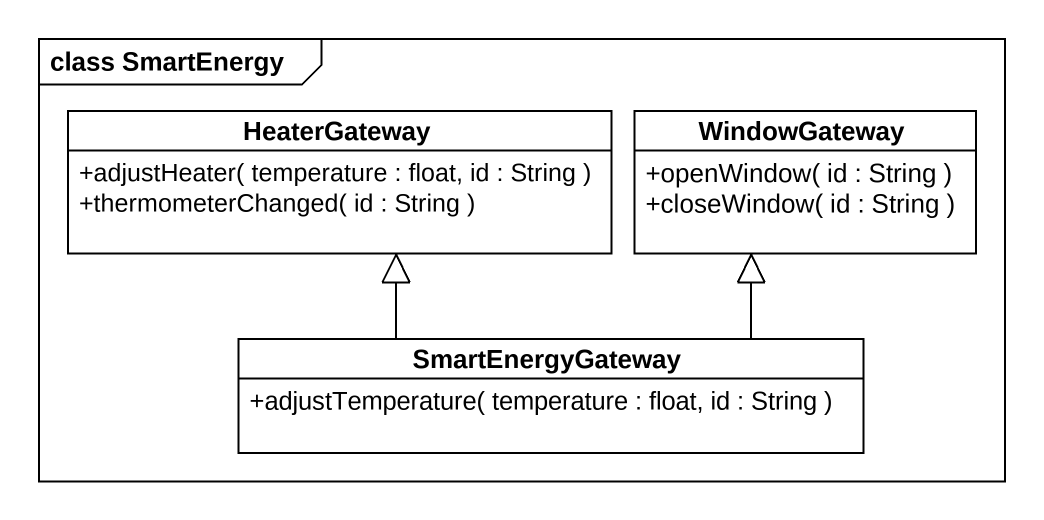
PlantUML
@startuml
mainframe class SmartEnergy
hide circle
hide empty members
skinparam classAttributeIconSize 0
class HeaterGateway {
  +adjustHeater( temperature : float, id : String )
  +thermometerChanged( id : String )
}
class WindowGateway {
  +openWindow( id : String )
  +closeWindow( id : String )
}
class SmartEnergyGateway {
  +adjustTemperature( temperature : float, id : String )
}
SmartEnergyGateway -up-|> HeaterGateway
SmartEnergyGateway -up-|> WindowGateway
@enduml
